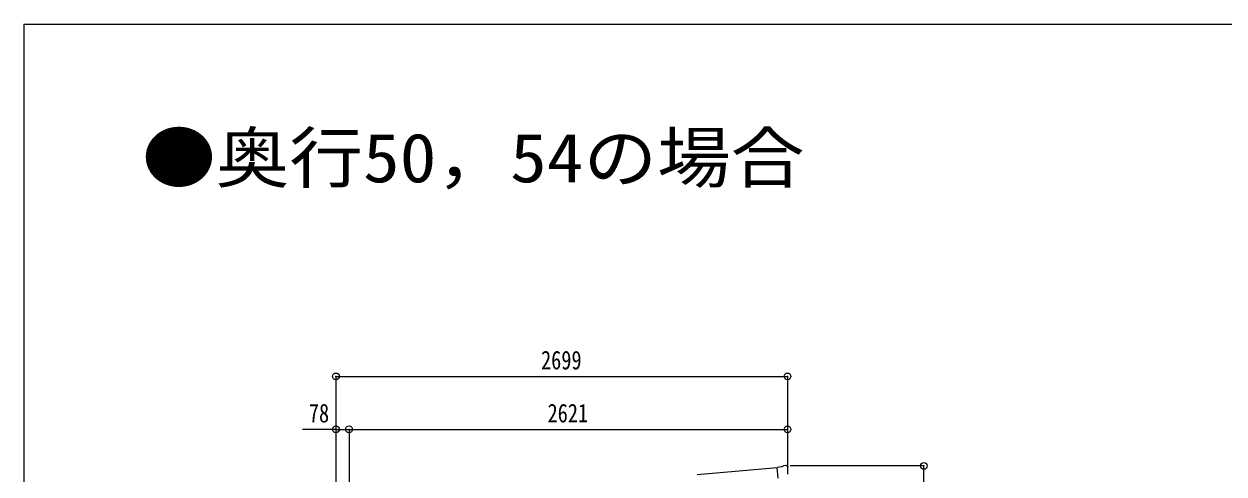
# Model space of a CAD drawing. Units: millimetres at full size, sheet at 1:40. Extents: x -11181 to 11305, y -7804 to 7716.
# Drawn here: x -11181 to -4009, y 5028 to 7716 of the extents above; entities that cross this region are included whole.
import ezdxf
from ezdxf.enums import TextEntityAlignment as Align

# ---------------------------------------------------------------- set-up
doc = ezdxf.new("R2010")
doc.units = ezdxf.units.MM
doc.header["$LTSCALE"] = 40
doc.header["$PDMODE"] = 32
doc.header["$PDSIZE"] = 40
for name, color, linetype, lineweight in [('0-0_0', 7, 'Continuous', 9), ('0-1_本体', 4, 'Continuous', 9), ('0-2_部品', 7, 'Continuous', 9), ('0-A_寸法', 6, 'Continuous', 9), ('F-0_240', 7, 'Continuous', 9)]:
    doc.layers.add(name, color=color, linetype=linetype, lineweight=lineweight)
doc.layers.add('0-E_DET2', color=7, linetype='Continuous')
doc.styles.add('ＭＳ ゴシック', font='')
doc.styles.get('ＭＳ ゴシック').set_extended_font_data('MS Gothic')

msp = doc.modelspace()

# ---------------------------------------------------------------- linework, layer by layer
at = {"layer": '0-0_0', "color": 6}
msp.add_line((-5802.82, 2262.68), (-5802.82, 5075.68), dxfattribs=at)
at = {"layer": '0-1_本体'}
msp.add_line((-6679.06, 5065.09), (-7156.57, 5021.89), dxfattribs=at)
at = {"layer": '0-2_部品'}
for p, q in [((-6652.68, 5069.53), (-6679.24, 5067.21)), ((-6673.58, 5002.55), (-6679.24, 5067.21)), ((-6652.68, 5069.53), (-6640.96, 5076.3)), ((-6626.05, 5077.88), (-6639.72, 5076.69)), ((-6616.92, 5072.13), (-6622.4, 5076.73)), ((-6615.85, 5070.09), (-6615.74, 5068.75))]:
    msp.add_line(p, q, dxfattribs=at)
msp.add_lwpolyline([(-6616.3, 5027.88), (-6616.59, 5026.89), (-6616.7, 5026.69)], dxfattribs=at)
for centre, radius, start, end in [((-6639.46, 5073.7), 3, 95, 120), ((-6625.62, 5072.9), 5, 50.00648, 94.99352), ((-6817.36, 5051.11), 202.4, 353.4085, 5)]:
    msp.add_arc(centre, radius, start, end, dxfattribs=at)
for centre, major_axis, ratio, start_param, end_param in [((-6611.53, 5074.14), (-15.35, 3.44), 0.101033, 5.9751426, 5.9753737), ((-6618.85, 5069.84), (2.71, -1.31), 0.997474, 0.5366567, 1.3225652)]:
    msp.add_ellipse(centre, major_axis=major_axis, ratio=ratio, start_param=start_param, end_param=end_param, dxfattribs=at)
at = {"layer": '0-A_寸法'}
for p, q in [((-9316.17, 5611.04), (-6617.17, 5611.04)), ((-6617.17, 5611.04), (-6617.17, 5294.42)), ((-9316.17, 5294.42), (-9316.17, 4682.2)), ((-9316.17, 5294.42), (-9238.17, 5294.42)), ((-9238.17, 5294.42), (-9238.17, 4746.57)), ((-9238.17, 5294.42), (-6617.17, 5294.42)), ((-6617.17, 5294.42), (-6617.17, 5065.42)), ((-5802.82, 5075.68), (-6600.66, 5075.68))]:
    msp.add_line(p, q, dxfattribs=at)
msp.add_lwpolyline([(-9316.17, 5611.04), (-9316.17, 5294.42), (-9516.17, 5294.42)], dxfattribs=at)
for p in [(-9316.17, 5611.04), (-6617.17, 5611.04), (-9316.17, 5294.42), (-9238.17, 5294.42), (-6617.17, 5294.42), (-5802.82, 5075.68)]:
    msp.add_point(p, dxfattribs=at)
at = {"layer": 'F-0_240', "color": 5}
for q in [(-11180.61, -7803.54), (10739.39, 7716.46)]:
    msp.add_line((-11180.61, 7716.46), q, dxfattribs=at)

# ---------------------------------------------------------------- texts
at = {"layer": '0-A_寸法', "color": 7, "style": 'ＭＳ ゴシック', "width": 0.8}
for s, p in [('2699', (-8090.67, 5619.04)), ('78', (-9478.17, 5302.42)), ('2621', (-8051.67, 5302.42))]:
    msp.add_text(s, height=111.4, dxfattribs=at).set_placement(p, align=Align.BOTTOM_LEFT)
at = {"layer": '0-E_DET2', "style": 'ＭＳ ゴシック', "width": 1.1}
msp.add_text('●奥行50，54の場合', height=293.3, dxfattribs=at).set_placement((-10474.9, 6682.5), align=Align.BOTTOM_LEFT)

doc.saveas('drawing.dxf')
